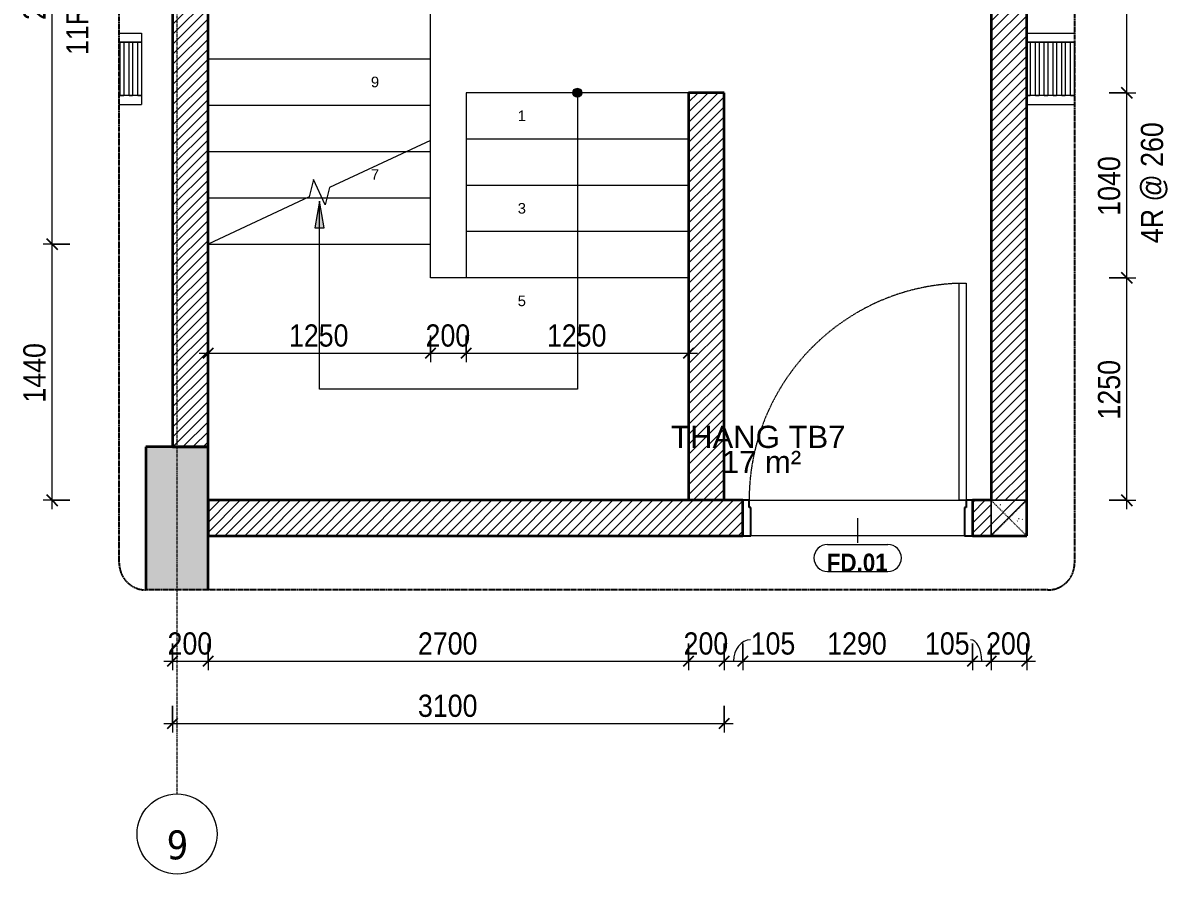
# Model space of a CAD drawing. Header units: millimetres. Extents: x 71580 to 117409, y -3700 to 46019.
# Drawn here: x 87259 to 93706, y 38137 to 42919 of the extents above; entities that cross this region are included whole.
import ezdxf

# ---------------------------------------------------------------- set-up
doc = ezdxf.new("R2010")
doc.units = ezdxf.units.MM
for name, pattern in [('Dash', [6, 3, -3]), ('Dash - Tight', [4.5, 3, -1.5]), ('Grid Line', [22.225, 12.7, -3.175, 3.175, -3.175]), ('Hidden', [7.14375, 4.7625, -2.38125]), ('Overhead', [3.96875, 2.38125, -1.5875])]:
    doc.linetypes.add(name, pattern=pattern)
for name, color, linetype, lineweight in [('0-3', 90, 'Continuous', 5), ('A-ANNO-DIMS', 211, 'Continuous', 9), ('A-ANNO-DIMS-50', 211, 'Continuous', 9), ('A-AREA-IDEN', 2, 'Continuous', 9), ('A-DETL-GENF-1', 92, 'Dash - Tight', 18), ('A-DETL-GENF-2', 92, 'Hidden', 25), ('A-DOOR', 31, 'Continuous', 18), ('A-DOOR-FRAM', 31, 'Continuous', 25), ('A-DOOR-IDEN', 31, 'Continuous', 9), ('A-FLOR', 192, 'Continuous', 18), ('A-FLOR-1', 250, 'Continuous', 18), ('A-WALL', 113, 'Continuous', 18), ('A-WALL-1', 113, 'Continuous', 35), ('A-WALL-PATT-1', 254, 'Continuous', 18), ('A-WALL-PATT-2', 111, 'Continuous', 18), ('L-SITE-WALL-1', 7, 'Continuous', 35), ('L-SITE-WALL-2', 250, 'Continuous', 18), ('M-EQPM', 50, 'Continuous', 18), ('S-COLS', 52, 'Continuous', 18), ('S-COLS-1', 9, 'Continuous', 5), ('S-COLS-2', 7, 'Continuous', 35), ('S-COLS-3', 250, 'Continuous', 18), ('S-COLS-4', 254, 'Continuous', 18), ('S-COLS-5', 52, 'Dash', 18), ('S-COLS-6', 52, 'Continuous', 35), ('S-COLS-HDLN', 52, 'Dash', 18), ('S-GRID-1', 1, 'Grid Line', 9), ('S-GRID-IDEN', 1, 'Continuous', 9), ('S-STRS', 31, 'Continuous', 18), ('S-STRS-ANNO', 31, 'Continuous', 18), ('S-STRS-MBND', 31, 'Overhead', 18), ('S-STRS-MBND-1', 31, 'Continuous', 18)]:
    doc.layers.add(name, color=color, linetype=linetype, lineweight=lineweight)
doc.styles.add('Arial', font='arial.ttf', dxfattribs={"height": 59.53})
doc.styles.add('Arial_2', font='arial.ttf', dxfattribs={"height": 125})
doc.styles.add('Arial_B', font='arialbd.ttf', dxfattribs={"width": 0.9, "height": 100})
doc.styles.add('Tahoma_B', font='tahomabd.ttf', dxfattribs={"height": 162.5})
doc.styles.add('UTM Avo', font='', dxfattribs={"width": 0.9, "height": 125})
doc.styles.get('UTM Avo').set_extended_font_data('UTM Avo')
doc.dimstyles.new('1_Dim_chi_tiet_2_5', dxfattribs={"dimscale": 304.8, "dimtxt": 124.912619, "dimasz": 0.19685, "dimexe": 0.164042, "dimexo": 0.0625, "dimgap": 0.016404, "dimtad": 1, "dimdec": 0, "dimrnd": 5, "dimzin": 0, "dimdsep": 46, "dimtxsty": 'UTM Avo', "dimblk1": 'OBLIQUE', "dimblk2": 'OBLIQUE', "dimsah": 1, "dimcen": 0.09, "dimdle": 0.164042, "dimazin": 0, "dimtfac": 1, "dimtdec": 4, "dimtix": 1, "dimtmove": 0, "dimatfit": 3, "dimfxl": 0.328084, "dimfxlon": 1, "dimtvp": 1, "dimtolj": 1, "dimtzin": 0, "dimarcsym": 2})
doc.dimstyles.new('1_Dim_chi_tiet_2_5_1', dxfattribs={"dimscale": 304.8, "dimtxt": 124.912619, "dimasz": 0.19685, "dimexe": 0.164042, "dimexo": 0.0625, "dimgap": 0.016404, "dimtad": 1, "dimdec": 0, "dimrnd": 5, "dimzin": 0, "dimdsep": 46, "dimtxsty": 'UTM Avo', "dimblk1": 'OBLIQUE', "dimblk2": 'OBLIQUE', "dimsah": 1, "dimcen": 0.09, "dimdle": 0.164042, "dimazin": 0, "dimtfac": 1, "dimtdec": 4, "dimtix": 1, "dimtmove": 1, "dimatfit": 3, "dimfxl": 0.328084, "dimfxlon": 1, "dimtvp": 1, "dimtolj": 1, "dimtzin": 0, "dimarcsym": 2})
pattern_1 = [(50, (0, 0), (364.3679, -31.8783), [38.1, -419.1]), (355, (0, 0), (-70.4859, 382.1133), [30.48, -335.28]), (100.451, (30.36, -2.66), (293.885, 350.2334), [32.38, -356.18]), (46.184, (0, 101.6), (542.1585, -84.0858), [57.15, -628.65]), (96.636, (45.2, 94.6), (474.805, 494.8554), [48.57, -534.27]), (351.184, (0, 101.6), (474.8102, 494.85), [45.72, -502.92]), (21, (50.8, 76.2), (303.2285, -204.5305), [38.1, -419.1]), (326, (50.8, 76.2), (123.6039, 368.376), [30.48, -335.28]), (71.451, (76.07, 59.16), (426.8341, 163.8427), [32.38, -356.18]), (37.5, (0, 0), (6.17665, 169.11015), [3.353, -327.863, 3.353, -337.007, -336.55]), (37.5, (0, 0), (6.17665, 169.11015), [-671.576, 3.353, -333.197]), (7.5, (0, 0), (133.63888, 200.3615), [3.353, -190.703, 3.353, -320.243, -128.27]), (7.5, (0, 0), (133.63888, 200.3615), [-517.652, 3.353, -124.917]), (327.5, (-113.28, 0), (271.18182, -11.45836), [3.353, -123.647, 3.353, -392.887, -525.78]), (327.5, (-113.28, 0), (271.18182, -11.45836), [-523.24, 3.353, -522.427]), (317.5, (-164.08, 0), (296.2585, 50.85285), [3.353, -161.747, 3.353, -259.791, -373.38]), (317.5, (-164.08, 0), (296.2585, 50.85285), [-428.244, 3.353, -370.027]), (45, (0, 0), (-125.7236, 125.7236), []), (45, (0, 190.5), (-125.7236, 125.7236), [])]
pattern_2 = [(45, (4572.864, 0), (-28.284271, 28.284271), [])]
pattern_3 = [(50, (4572.86, 0), (364.3679, -31.8783), [38.1, -419.1]), (355, (4572.86, 0), (-70.4859, 382.1133), [30.48, -335.28]), (100.451, (4603.23, -2.66), (293.885, 350.2334), [32.38, -356.18]), (46.184, (4572.86, 101.6), (542.1585, -84.0858), [57.15, -628.65]), (96.636, (4618.04, 94.6), (474.805, 494.8554), [48.57, -534.27]), (351.184, (4572.86, 101.6), (474.8102, 494.85), [45.72, -502.92]), (21, (4623.66, 76.2), (303.2285, -204.5305), [38.1, -419.1]), (326, (4623.66, 76.2), (123.6039, 368.376), [30.48, -335.28]), (71.451, (4648.93, 59.16), (426.8341, 163.8427), [32.38, -356.18]), (37.5, (4572.86, 0), (6.17665, 169.11015), [3.353, -327.863, 3.353, -337.007, -336.55]), (37.5, (4572.86, 0), (6.17665, 169.11015), [-671.576, 3.353, -333.197]), (7.5, (4572.86, 0), (133.63888, 200.3615), [3.353, -190.703, 3.353, -320.243, -128.27]), (7.5, (4572.86, 0), (133.63888, 200.3615), [-517.652, 3.353, -124.917]), (327.5, (4459.58, 0), (271.18182, -11.45836), [3.353, -123.647, 3.353, -392.887, -525.78]), (327.5, (4459.58, 0), (271.18182, -11.45836), [-523.24, 3.353, -522.427]), (317.5, (4408.78, 0), (296.2585, 50.85285), [3.353, -161.747, 3.353, -259.791, -373.38]), (317.5, (4408.78, 0), (296.2585, 50.85285), [-428.244, 3.353, -370.027]), (45, (4572.86, 0), (-125.7236, 125.7236), []), (45, (4572.86, 190.5), (-125.7236, 125.7236), [])]

# ---------------------------------------------------------------- blocks, each defined once
blk = doc.blocks.new('M_Concrete-Rectangular-Column2 - 200x300-811879-TKCS_THANG BỘ TB7 - MẶT BẰNG TẦNG HẦM')
at = {"layer": 'S-COLS-4'}
blk.add_hatch(color=256, dxfattribs=at).paths.add_polyline_path([(150, -100), (150, 100), (-150, 100), (-150, -100)])
at = {"layer": 'S-COLS-2'}
for p, q in [((150, 100), (-150, 100)), ((-150, 100), (-150, -100)), ((150, -100), (150, 100)), ((-150, -100), (150, -100))]:
    blk.add_line(p, q, dxfattribs=at)
blk = doc.blocks.new('NCV_TKTC_KET CAU_rvt-3-TKCS_THANG BỘ TB7 - MẶT BẰNG TẦNG HẦM')
at = {"layer": 'A-WALL-PATT-1'}
h = blk.add_hatch(dxfattribs=at)
h.set_pattern_fill('FP_2', color=256, style=0, pattern_type=2)
h.set_pattern_definition(pattern_1)
h.paths.add_polyline_path([(83377.6, 44236.9), (83377.6, 44536.9), (83227.6, 44536.9), (83227.6, 44236.9)])
h = blk.add_hatch(dxfattribs=at)
h.set_pattern_fill('FP_2', color=256, style=0, pattern_type=2)
h.set_pattern_definition(pattern_1)
h.paths.add_polyline_path([(83377.6, 44236.9), (83377.6, 44536.9), (83227.6, 44536.9), (83227.6, 44236.9)])
h = blk.add_hatch(dxfattribs=at)
h.set_pattern_fill('FP_2', color=256, style=0, pattern_type=2)
h.set_pattern_definition(pattern_1)
h.paths.add_polyline_path([(88596.7, 44236.9), (88596.7, 44536.9), (85277.6, 44536.9), (85277.6, 44336.9), (84977.6, 44336.9), (84977.6, 44536.9), (83727.6, 44536.9), (83727.6, 44236.9), (85903, 44236.9)])
h = blk.add_hatch(dxfattribs=at)
h.set_pattern_fill('FP_2', color=256, style=0, pattern_type=2)
h.set_pattern_definition(pattern_1)
h.paths.add_polyline_path([(88596.7, 44236.9), (88596.7, 44536.9), (85277.6, 44536.9), (85277.6, 44336.9), (84977.6, 44336.9), (84977.6, 44536.9), (83727.6, 44536.9), (83727.6, 44236.9), (85903, 44236.9)])
at = {"layer": 'S-COLS-1'}
for points in [[(83727.6, 43836.9), (83727.6, 44536.9), (83377.6, 44536.9), (83377.6, 43836.9)], [(83377.6, 39733.4), (83727.6, 39733.4), (83727.6, 40536.9), (83377.6, 40536.9), (83377.6, 39733.4)]]:
    blk.add_hatch(color=256, dxfattribs=at).paths.add_polyline_path(points)
at = {"layer": 'A-FLOR-1'}
blk.add_line((88596.7, 44538.6), (83227.6, 44538.6), dxfattribs=at)
at = {"layer": 'L-SITE-WALL-1'}
for p, q in [((83377.6, 44536.9), (83227.6, 44536.9)), ((84977.6, 44536.9), (83727.6, 44536.9)), ((88596.7, 44536.9), (85277.6, 44536.9)), ((83227.6, 44236.9), (83377.6, 44236.9)), ((83727.6, 44236.9), (88596.7, 44236.9))]:
    blk.add_line(p, q, dxfattribs=at)
at = {"layer": 'L-SITE-WALL-2'}
for p, q in [((83377.6, 44236.9), (83377.6, 44536.9)), ((83727.6, 44536.9), (83727.6, 44236.9))]:
    blk.add_line(p, q, dxfattribs=at)
at = {"layer": 'S-COLS-2'}
for p, q in [((83727.6, 44536.9), (83377.6, 44536.9)), ((83377.6, 44236.9), (83377.6, 43836.9)), ((83727.6, 43836.9), (83727.6, 44236.9)), ((83377.6, 43836.9), (83727.6, 43836.9)), ((83727.6, 40536.9), (83377.6, 40536.9)), ((83377.6, 40536.9), (83377.6, 39733.4)), ((83727.6, 39733.4), (83727.6, 40536.9))]:
    blk.add_line(p, q, dxfattribs=at)
at = {"layer": 'S-COLS-3'}
for p, q in [((83377.6, 44536.9), (83377.6, 44236.9)), ((83727.6, 44236.9), (83727.6, 44536.9))]:
    blk.add_line(p, q, dxfattribs=at)
blk.add_blockref('M_Concrete-Rectangular-Column2 - 200x300-811879-TKCS_THANG BỘ TB7 - MẶT BẰNG TẦNG HẦM', (85127.6, 44436.9), dxfattribs=at)
blk = doc.blocks.new('FD_01 - FD_01-1200x2200mm-1787917-TKCS_THANG BỘ TB7 - MẶT BẰNG TẦNG HẦM')
at = {"layer": 'A-DETL-GENF-1'}
for p, q in [((570, 100), (570, 1320)), ((570, 1320), (610, 1320)), ((610, 1320), (610, 100)), ((610, 100), (570, 100))]:
    blk.add_line(p, q, dxfattribs=at)
blk.add_arc((610, 100), 1220, 91.87889, 180, dxfattribs=at)
at = {"layer": 'A-DOOR-FRAM'}
for p, q in [((-610, 100), (-645, 100)), ((-645, 100), (-645, -100)), ((-610, 60), (-610, 100)), ((645, 100), (610, 100)), ((610, 100), (610, 60)), ((645, -100), (645, 100)), ((-600, 60), (-610, 60)), ((-600, -100), (-600, 60)), ((610, 60), (600, 60)), ((600, 60), (600, -100)), ((-645, -100), (-600, -100)), ((600, -100), (645, -100))]:
    blk.add_line(p, q, dxfattribs=at)
blk = doc.blocks.new('THOAT NUOC 300 - w300-4027652-TKCS_THANG BỘ TB7 - MẶT BẰNG TẦNG HẦM')
at = {"layer": 'M-EQPM'}
for p, q in [((2775, 200), (2900, 200)), ((2900, 200), (2900, 150)), ((2900, 150), (2775, 150)), ((2780.3, -150), (2780.3, 150)), ((2800.3, 150), (2780.3, 150)), ((2800.3, 150), (2800.3, -150)), ((2830.2, -150), (2830.2, 150)), ((2850.2, 150), (2830.2, 150)), ((2850.2, 150), (2850.2, -150)), ((2880, -150), (2880, 150)), ((2900, 150), (2880, 150)), ((2900, 150), (2900, -150)), ((2900, -150), (2775, -150)), ((2780.3, -150), (2800.3, -150)), ((2830.2, -150), (2850.2, -150)), ((2880, -150), (2900, -150)), ((2900, -150), (2900, -200)), ((2775, -200), (2900, -200))]:
    blk.add_line(p, q, dxfattribs=at)
blk = doc.blocks.new('THOAT NUOC 300 - w300-4026981-TKCS_THANG BỘ TB7 - MẶT BẰNG TẦNG HẦM')
at = {"layer": 'M-EQPM'}
for p, q in [((1612.5, 200), (1343.3, 200)), ((1343.3, 150), (1612.5, 150)), ((1346, -150), (1346, 150)), ((1366, 150), (1346, 150)), ((1366, 150), (1366, -150)), ((1395.3, -150), (1395.3, 150)), ((1415.3, 150), (1395.3, 150)), ((1415.3, 150), (1415.3, -150)), ((1444.6, -150), (1444.6, 150)), ((1464.6, 150), (1444.6, 150)), ((1464.6, 150), (1464.6, -150)), ((1493.9, -150), (1493.9, 150)), ((1513.9, 150), (1493.9, 150)), ((1513.9, 150), (1513.9, -150)), ((1543.2, -150), (1543.2, 150)), ((1563.2, 150), (1543.2, 150)), ((1563.2, 150), (1563.2, -150)), ((1592.5, -150), (1592.5, 150)), ((1612.5, 150), (1592.5, 150)), ((1343.3, -150), (1612.5, -150)), ((1346, -150), (1366, -150)), ((1395.3, -150), (1415.3, -150)), ((1444.6, -150), (1464.6, -150)), ((1493.9, -150), (1513.9, -150)), ((1543.2, -150), (1563.2, -150)), ((1592.5, -150), (1612.5, -150)), ((1612.5, -200), (1343.3, -200))]:
    blk.add_line(p, q, dxfattribs=at)
blk = doc.blocks.new('G1_SOF - BO TRU - 200x200-3845341-TKCS_THANG BỘ TB7 - MẶT BẰNG TẦNG HẦM')
at = {"layer": 'S-COLS-HDLN'}
for p, q in [((-100, 100), (100, -100)), ((100, 100), (-100, -100))]:
    blk.add_line(p, q, dxfattribs=at)
blk = doc.blocks.new('BORDER VIEW - BORDER VIEW-2470810-TKCS_THANG BỘ TB7 - MẶT BẰNG TẦNG HẦM')
at = {"layer": 'A-DETL-GENF-2'}
for p, q in [((150, 5065.1), (5219.1, 5065.1)), ((0, 150), (0, 4915.1)), ((5369.1, 4915.1), (5369.1, 150)), ((5219.1, 0), (150, 0))]:
    blk.add_line(p, q, dxfattribs=at)
for centre, start, end in [((150, 4915.1), 90, 180), ((5219.1, 4915.1), 360, 90), ((150, 150), 180, 270), ((5219.1, 150), 270, 0)]:
    blk.add_arc(centre, 150, start, end, dxfattribs=at)
blk = doc.blocks.new('Grid - M_Grid Head - Circle-353313-TKCS_THANG BỘ TB7 - MẶT BẰNG TẦNG HẦM')
at = {"layer": 'S-GRID-IDEN'}
blk.add_circle((0, 0), 4.5, dxfattribs=at)
blk = doc.blocks.new('DIMBLOCK19-TKCS_THANG BỘ TB7 - MẶT BẰNG TẦNG HẦM')
at = {"layer": 'A-ANNO-DIMS-50'}
for p, q in [((87523.6, 41676.9), (87373.6, 41676.9)), ((87423.6, 40186.9), (87423.6, 41676.9)), ((87423.6, 41676.9), (87523.6, 41676.9)), ((87523.6, 40236.9), (87373.6, 40236.9)), ((87423.6, 40236.9), (87523.6, 40236.9))]:
    blk.add_line(p, q, dxfattribs=at)
at = {"layer": 'A-ANNO-DIMS-50', "lineweight": 25}
for p, q in [((87423.6, 41676.9), (87393.6, 41706.9)), ((87423.6, 41676.9), (87453.6, 41646.9)), ((87423.6, 40236.9), (87393.6, 40266.9)), ((87423.6, 40236.9), (87453.6, 40206.9))]:
    blk.add_line(p, q, dxfattribs=at)
at = {"layer": 'A-ANNO-DIMS-50', "color": 0, "insert": (87261.2, 40785.8), "char_height": 125, "width": 410.824, "attachment_point": 1, "rotation": 90, "line_spacing_factor": 1.110334, "style": 'UTM Avo'}
blk.add_mtext('1440', dxfattribs=at)
blk = doc.blocks.new('_Oblique')
at = {"color": 0, "linetype": 'ByBlock', "lineweight": -2}
blk.add_line((-0.5, -0.5), (0.5, 0.5), dxfattribs=at)
blk = doc.blocks.new('DIMBLOCK20-TKCS_THANG BỘ TB7 - MẶT BẰNG TẦNG HẦM')
at = {"layer": 'A-ANNO-DIMS-50', "lineweight": 25}
for p, q in [((87423.6, 44536.9), (87393.6, 44566.9)), ((87423.6, 44536.9), (87453.6, 44506.9)), ((87423.6, 41676.9), (87393.6, 41706.9)), ((87423.6, 41676.9), (87453.6, 41646.9))]:
    blk.add_line(p, q, dxfattribs=at)
at = {"layer": 'A-ANNO-DIMS-50'}
for p, q in [((87423.6, 41676.9), (87423.6, 44586.9)), ((87323.6, 44536.9), (87473.6, 44536.9)), ((87423.6, 44536.9), (87323.6, 44536.9)), ((87523.6, 41676.9), (87373.6, 41676.9)), ((87423.6, 41676.9), (87523.6, 41676.9))]:
    blk.add_line(p, q, dxfattribs=at)
at = {"layer": 'A-ANNO-DIMS-50', "color": 0, "char_height": 125, "attachment_point": 1, "rotation": 90, "line_spacing_factor": 1.110334, "style": 'UTM Avo'}
for s, insert, width in [('11R @ 260', (87502.5, 42739.1), 882.716), ('2860', (87261.2, 42935.8), 410.824)]:
    blk.add_mtext(s, dxfattribs=dict(at, insert=insert, width=width))
blk = doc.blocks.new('DIMBLOCK21-TKCS_THANG BỘ TB7 - MẶT BẰNG TẦNG HẦM')
at = {"layer": 'A-ANNO-DIMS-50'}
for p, q in [((93363.2, 41486.9), (93513.2, 41486.9)), ((93463.2, 41486.9), (93363.2, 41486.9)), ((93463.2, 40186.9), (93463.2, 41486.9)), ((93363.2, 40236.9), (93513.2, 40236.9)), ((93463.2, 40236.9), (93363.2, 40236.9))]:
    blk.add_line(p, q, dxfattribs=at)
at = {"layer": 'A-ANNO-DIMS-50', "lineweight": 25}
for p, q in [((93463.2, 41486.9), (93433.2, 41516.9)), ((93463.2, 41486.9), (93493.2, 41456.9)), ((93463.2, 40236.9), (93433.2, 40266.9)), ((93463.2, 40236.9), (93493.2, 40206.9))]:
    blk.add_line(p, q, dxfattribs=at)
at = {"layer": 'A-ANNO-DIMS-50', "color": 0, "insert": (93300.8, 40690.8), "char_height": 125, "width": 410.824, "attachment_point": 1, "rotation": 90, "line_spacing_factor": 1.110334, "style": 'UTM Avo'}
blk.add_mtext('1250', dxfattribs=at)
blk = doc.blocks.new('DIMBLOCK22-TKCS_THANG BỘ TB7 - MẶT BẰNG TẦNG HẦM')
at = {"layer": 'A-ANNO-DIMS-50', "lineweight": 25}
for p, q in [((93463.2, 42526.9), (93433.2, 42556.9)), ((93463.2, 42526.9), (93493.2, 42496.9)), ((93463.2, 41486.9), (93433.2, 41516.9)), ((93463.2, 41486.9), (93493.2, 41456.9))]:
    blk.add_line(p, q, dxfattribs=at)
at = {"layer": 'A-ANNO-DIMS-50'}
for p, q in [((93363.2, 42526.9), (93513.2, 42526.9)), ((93463.2, 42526.9), (93363.2, 42526.9)), ((93463.2, 41486.9), (93463.2, 42526.9)), ((93363.2, 41486.9), (93513.2, 41486.9)), ((93463.2, 41486.9), (93363.2, 41486.9))]:
    blk.add_line(p, q, dxfattribs=at)
at = {"layer": 'A-ANNO-DIMS-50', "color": 0, "char_height": 125, "attachment_point": 1, "rotation": 90, "line_spacing_factor": 1.110334, "style": 'UTM Avo'}
for s, insert, width in [('4R @ 260', (93542.1, 41681.9), 780.01), ('1040', (93300.8, 41835.8), 410.824)]:
    blk.add_mtext(s, dxfattribs=dict(at, insert=insert, width=width))
blk = doc.blocks.new('DIMBLOCK23-TKCS_THANG BỘ TB7 - MẶT BẰNG TẦNG HẦM')
at = {"layer": 'A-ANNO-DIMS-50'}
for p, q in [((93363.2, 44236.9), (93513.2, 44236.9)), ((93463.2, 44236.9), (93363.2, 44236.9)), ((93463.2, 42526.9), (93463.2, 44236.9)), ((93363.2, 42526.9), (93513.2, 42526.9)), ((93463.2, 42526.9), (93363.2, 42526.9))]:
    blk.add_line(p, q, dxfattribs=at)
at = {"layer": 'A-ANNO-DIMS-50', "lineweight": 25}
for p, q in [((93463.2, 44236.9), (93433.2, 44266.9)), ((93463.2, 44236.9), (93493.2, 44206.9)), ((93463.2, 42526.9), (93433.2, 42556.9)), ((93463.2, 42526.9), (93493.2, 42496.9))]:
    blk.add_line(p, q, dxfattribs=at)
at = {"layer": 'A-ANNO-DIMS-50', "color": 0, "insert": (93300.8, 43210.8), "char_height": 125, "width": 410.824, "attachment_point": 1, "rotation": 90, "line_spacing_factor": 1.110334, "style": 'UTM Avo'}
blk.add_mtext('1710', dxfattribs=at)
blk = doc.blocks.new('DIMBLOCK25-TKCS_THANG BỘ TB7 - MẶT BẰNG TẦNG HẦM')
at = {"layer": 'A-ANNO-DIMS-50'}
for p, q in [((88300.4, 41163.3), (88300.4, 41013.3)), ((88300.4, 41063.3), (88300.4, 41163.3)), ((89550.4, 41163.3), (89550.4, 41013.3)), ((89550.4, 41063.3), (89550.4, 41163.3)), ((88250.4, 41063.3), (89550.4, 41063.3))]:
    blk.add_line(p, q, dxfattribs=at)
at = {"layer": 'A-ANNO-DIMS-50', "lineweight": 25}
for p, q in [((88300.4, 41063.3), (88330.4, 41093.3)), ((89550.4, 41063.3), (89580.4, 41093.3)), ((88300.4, 41063.3), (88270.4, 41033.3)), ((89550.4, 41063.3), (89520.4, 41033.3))]:
    blk.add_line(p, q, dxfattribs=at)
at = {"layer": 'A-ANNO-DIMS-50', "color": 0, "insert": (88754.3, 41225.7), "char_height": 125, "width": 410.824, "attachment_point": 1, "line_spacing_factor": 1.110334, "style": 'UTM Avo'}
blk.add_mtext('1250', dxfattribs=at)
blk = doc.blocks.new('DIMBLOCK26-TKCS_THANG BỘ TB7 - MẶT BẰNG TẦNG HẦM')
at = {"layer": 'A-ANNO-DIMS-50'}
for p, q in [((89550.4, 41163.3), (89550.4, 41013.3)), ((89550.4, 41063.3), (89550.4, 41163.3)), ((89750.5, 41163.3), (89750.5, 41013.3)), ((89750.5, 41063.3), (89750.5, 41163.3)), ((89550.4, 41063.3), (89750.5, 41063.3))]:
    blk.add_line(p, q, dxfattribs=at)
at = {"layer": 'A-ANNO-DIMS-50', "lineweight": 25}
for p, q in [((89550.4, 41063.3), (89580.4, 41093.3)), ((89750.5, 41063.3), (89780.5, 41093.3)), ((89550.4, 41063.3), (89520.4, 41033.3)), ((89750.5, 41063.3), (89720.5, 41033.3))]:
    blk.add_line(p, q, dxfattribs=at)
at = {"layer": 'A-ANNO-DIMS-50', "color": 0, "insert": (89522.1, 41225.7), "char_height": 125, "width": 308.118, "attachment_point": 1, "line_spacing_factor": 1.110334, "style": 'UTM Avo'}
blk.add_mtext('200', dxfattribs=at)
blk = doc.blocks.new('DIMBLOCK27-TKCS_THANG BỘ TB7 - MẶT BẰNG TẦNG HẦM')
at = {"layer": 'A-ANNO-DIMS-50'}
for p, q in [((89750.5, 41163.3), (89750.5, 41013.3)), ((89750.5, 41063.3), (89750.5, 41163.3)), ((91000.5, 41163.3), (91000.5, 41013.3)), ((91000.5, 41063.3), (91000.5, 41163.3)), ((89750.5, 41063.3), (91050.5, 41063.3))]:
    blk.add_line(p, q, dxfattribs=at)
at = {"layer": 'A-ANNO-DIMS-50', "lineweight": 25}
for p, q in [((89750.5, 41063.3), (89780.5, 41093.3)), ((91000.5, 41063.3), (91030.5, 41093.3)), ((89750.5, 41063.3), (89720.5, 41033.3)), ((91000.5, 41063.3), (90970.5, 41033.3))]:
    blk.add_line(p, q, dxfattribs=at)
at = {"layer": 'A-ANNO-DIMS-50', "color": 0, "insert": (90204.3, 41225.7), "char_height": 125, "width": 410.824, "attachment_point": 1, "line_spacing_factor": 1.110334, "style": 'UTM Avo'}
blk.add_mtext('1250', dxfattribs=at)
blk = doc.blocks.new('DIMBLOCK28-TKCS_THANG BỘ TB7 - MẶT BẰNG TẦNG HẦM')
at = {"layer": 'A-ANNO-DIMS-50'}
for p, q in [((88100.4, 39432.7), (88100.4, 39282.7)), ((88100.4, 39332.7), (88100.4, 39432.7)), ((88300.4, 39432.7), (88300.4, 39282.7)), ((88300.4, 39332.7), (88300.4, 39432.7)), ((88050.4, 39332.7), (88300.4, 39332.7))]:
    blk.add_line(p, q, dxfattribs=at)
at = {"layer": 'A-ANNO-DIMS-50', "lineweight": 25}
for p, q in [((88100.4, 39332.7), (88070.4, 39302.7)), ((88100.4, 39332.7), (88130.4, 39362.7)), ((88300.4, 39332.7), (88270.4, 39302.7)), ((88300.4, 39332.7), (88330.4, 39362.7))]:
    blk.add_line(p, q, dxfattribs=at)
at = {"layer": 'A-ANNO-DIMS-50', "color": 0, "insert": (88072, 39495.1), "char_height": 125, "width": 308.118, "attachment_point": 1, "line_spacing_factor": 1.110334, "style": 'UTM Avo'}
blk.add_mtext('200', dxfattribs=at)
blk = doc.blocks.new('DIMBLOCK29-TKCS_THANG BỘ TB7 - MẶT BẰNG TẦNG HẦM')
at = {"layer": 'A-ANNO-DIMS-50'}
for p, q in [((88300.4, 39432.7), (88300.4, 39282.7)), ((88300.4, 39332.7), (88300.4, 39432.7)), ((91000.5, 39432.7), (91000.5, 39282.7)), ((91000.5, 39332.7), (91000.5, 39432.7)), ((88300.4, 39332.7), (91000.5, 39332.7))]:
    blk.add_line(p, q, dxfattribs=at)
at = {"layer": 'A-ANNO-DIMS-50', "lineweight": 25}
for p, q in [((88300.4, 39332.7), (88270.4, 39302.7)), ((88300.4, 39332.7), (88330.4, 39362.7)), ((91000.5, 39332.7), (90970.5, 39302.7)), ((91000.5, 39332.7), (91030.5, 39362.7))]:
    blk.add_line(p, q, dxfattribs=at)
at = {"layer": 'A-ANNO-DIMS-50', "color": 0, "insert": (89479.3, 39495.1), "char_height": 125, "width": 410.824, "attachment_point": 1, "line_spacing_factor": 1.110334, "style": 'UTM Avo'}
blk.add_mtext('2700', dxfattribs=at)
blk = doc.blocks.new('DIMBLOCK30-TKCS_THANG BỘ TB7 - MẶT BẰNG TẦNG HẦM')
at = {"layer": 'A-ANNO-DIMS-50'}
for p, q in [((91000.5, 39432.7), (91000.5, 39282.7)), ((91000.5, 39332.7), (91000.5, 39432.7)), ((91200.5, 39432.7), (91200.5, 39282.7)), ((91200.5, 39332.7), (91200.5, 39432.7)), ((91000.5, 39332.7), (91200.5, 39332.7))]:
    blk.add_line(p, q, dxfattribs=at)
at = {"layer": 'A-ANNO-DIMS-50', "lineweight": 25}
for p, q in [((91000.5, 39332.7), (90970.5, 39302.7)), ((91000.5, 39332.7), (91030.5, 39362.7)), ((91200.5, 39332.7), (91170.5, 39302.7)), ((91200.5, 39332.7), (91230.5, 39362.7))]:
    blk.add_line(p, q, dxfattribs=at)
at = {"layer": 'A-ANNO-DIMS-50', "color": 0, "insert": (90972.1, 39495.1), "char_height": 125, "width": 308.118, "attachment_point": 1, "line_spacing_factor": 1.110334, "style": 'UTM Avo'}
blk.add_mtext('200', dxfattribs=at)
blk = doc.blocks.new('DIMBLOCK31-TKCS_THANG BỘ TB7 - MẶT BẰNG TẦNG HẦM')
at = {"layer": 'A-ANNO-DIMS-50'}
for p, q in [((91200.5, 39432.7), (91200.5, 39282.7)), ((91200.5, 39332.7), (91200.5, 39432.7)), ((91305.5, 39432.7), (91305.5, 39282.7)), ((91305.5, 39332.7), (91305.5, 39432.7)), ((91200.5, 39332.7), (91305.5, 39332.7))]:
    blk.add_line(p, q, dxfattribs=at)
at = {"layer": 'A-ANNO-DIMS-50', "lineweight": 25}
for p, q in [((91200.5, 39332.7), (91170.5, 39302.7)), ((91200.5, 39332.7), (91230.5, 39362.7)), ((91305.5, 39332.7), (91275.5, 39302.7)), ((91305.5, 39332.7), (91335.5, 39362.7))]:
    blk.add_line(p, q, dxfattribs=at)
at = {"layer": 'A-ANNO-DIMS-50'}
blk.add_ellipse((91349.1, 39332.7), major_axis=(0, 120.7), ratio=0.79635, start_param=0, end_param=1.570796, dxfattribs=at)
at = {"layer": 'A-ANNO-DIMS-50', "color": 0, "insert": (91349.1, 39495.1), "char_height": 125, "width": 308.118, "attachment_point": 1, "line_spacing_factor": 1.110334, "style": 'UTM Avo'}
blk.add_mtext('105', dxfattribs=at)
blk = doc.blocks.new('DIMBLOCK32-TKCS_THANG BỘ TB7 - MẶT BẰNG TẦNG HẦM')
at = {"layer": 'A-ANNO-DIMS-50'}
for p, q in [((91305.5, 39432.7), (91305.5, 39282.7)), ((91305.5, 39332.7), (91305.5, 39432.7)), ((92595.5, 39432.7), (92595.5, 39282.7)), ((92595.5, 39332.7), (92595.5, 39432.7)), ((91305.5, 39332.7), (92595.5, 39332.7))]:
    blk.add_line(p, q, dxfattribs=at)
at = {"layer": 'A-ANNO-DIMS-50', "lineweight": 25}
for p, q in [((91305.5, 39332.7), (91275.5, 39302.7)), ((91305.5, 39332.7), (91335.5, 39362.7)), ((92595.5, 39332.7), (92565.5, 39302.7)), ((92595.5, 39332.7), (92625.5, 39362.7))]:
    blk.add_line(p, q, dxfattribs=at)
at = {"layer": 'A-ANNO-DIMS-50', "color": 0, "insert": (91779.3, 39495.1), "char_height": 125, "width": 410.824, "attachment_point": 1, "line_spacing_factor": 1.110334, "style": 'UTM Avo'}
blk.add_mtext('1290', dxfattribs=at)
blk = doc.blocks.new('DIMBLOCK33-TKCS_THANG BỘ TB7 - MẶT BẰNG TẦNG HẦM')
at = {"layer": 'A-ANNO-DIMS-50'}
for p, q in [((92595.5, 39432.7), (92595.5, 39282.7)), ((92595.5, 39332.7), (92595.5, 39432.7)), ((92700.5, 39432.7), (92700.5, 39282.7)), ((92700.5, 39332.7), (92700.5, 39432.7)), ((92595.5, 39332.7), (92700.5, 39332.7))]:
    blk.add_line(p, q, dxfattribs=at)
at = {"layer": 'A-ANNO-DIMS-50', "lineweight": 25}
for p, q in [((92595.5, 39332.7), (92565.5, 39302.7)), ((92595.5, 39332.7), (92625.5, 39362.7)), ((92700.5, 39332.7), (92670.5, 39302.7)), ((92700.5, 39332.7), (92730.5, 39362.7))]:
    blk.add_line(p, q, dxfattribs=at)
at = {"layer": 'A-ANNO-DIMS-50'}
blk.add_ellipse((92585.3, 39332.7), major_axis=(0, 120.7), ratio=0.519445, start_param=4.712389, end_param=6.283185, dxfattribs=at)
at = {"layer": 'A-ANNO-DIMS-50', "color": 0, "insert": (92328.5, 39495.1), "char_height": 125, "width": 308.118, "attachment_point": 1, "line_spacing_factor": 1.110334, "style": 'UTM Avo'}
blk.add_mtext('105', dxfattribs=at)
blk = doc.blocks.new('DIMBLOCK34-TKCS_THANG BỘ TB7 - MẶT BẰNG TẦNG HẦM')
at = {"layer": 'A-ANNO-DIMS-50'}
for p, q in [((92700.5, 39432.7), (92700.5, 39282.7)), ((92700.5, 39332.7), (92700.5, 39432.7)), ((92900.5, 39432.7), (92900.5, 39282.7)), ((92900.5, 39332.7), (92900.5, 39432.7)), ((92700.5, 39332.7), (92950.5, 39332.7))]:
    blk.add_line(p, q, dxfattribs=at)
at = {"layer": 'A-ANNO-DIMS-50', "lineweight": 25}
for p, q in [((92700.5, 39332.7), (92670.5, 39302.7)), ((92700.5, 39332.7), (92730.5, 39362.7)), ((92900.5, 39332.7), (92870.5, 39302.7)), ((92900.5, 39332.7), (92930.5, 39362.7))]:
    blk.add_line(p, q, dxfattribs=at)
at = {"layer": 'A-ANNO-DIMS-50', "color": 0, "insert": (92672.1, 39495.1), "char_height": 125, "width": 308.118, "attachment_point": 1, "line_spacing_factor": 1.110334, "style": 'UTM Avo'}
blk.add_mtext('200', dxfattribs=at)
blk = doc.blocks.new('DIMBLOCK35-TKCS_THANG BỘ TB7 - MẶT BẰNG TẦNG HẦM')
at = {"layer": 'A-ANNO-DIMS-50'}
for p, q in [((88100.4, 39082.7), (88100.4, 38932.7)), ((88100.4, 38982.7), (88100.4, 39082.7)), ((91200.5, 39082.7), (91200.5, 38932.7)), ((91200.5, 38982.7), (91200.5, 39082.7)), ((88050.4, 38982.7), (91250.5, 38982.7))]:
    blk.add_line(p, q, dxfattribs=at)
at = {"layer": 'A-ANNO-DIMS-50', "lineweight": 25}
for p, q in [((88100.4, 38982.7), (88130.4, 39012.7)), ((91200.5, 38982.7), (91230.5, 39012.7)), ((88100.4, 38982.7), (88070.4, 38952.7)), ((91200.5, 38982.7), (91170.5, 38952.7))]:
    blk.add_line(p, q, dxfattribs=at)
at = {"layer": 'A-ANNO-DIMS-50', "color": 0, "insert": (89479.3, 39145.1), "char_height": 125, "width": 410.824, "attachment_point": 1, "line_spacing_factor": 1.110334, "style": 'UTM Avo'}
blk.add_mtext('3100', dxfattribs=at)
blk = doc.blocks.new('STN_Door Tag - STN_Door Tag-1788670-TKCS_THANG BỘ TB7 - MẶT BẰNG TẦNG HẦM')
at = {"layer": 'A-DOOR-IDEN'}
for p, q in [((-3.37, 1.49), (3.43, 1.49)), ((-3.37, -1.52), (3.43, -1.52))]:
    blk.add_line(p, q, dxfattribs=at)
for centre, start, end in [((-3.37, -0.01), 90, 270), ((3.43, -0.01), 270, 90)]:
    blk.add_arc(centre, 1.51, start, end, dxfattribs=at)

msp = doc.modelspace()

# ---------------------------------------------------------------- hatches: boundary and pattern name
at = {"layer": 'A-WALL-PATT-2'}
h = msp.add_hatch(dxfattribs=at)
h.set_pattern_fill('FP_1', color=256, style=0, pattern_type=2)
h.set_pattern_definition(pattern_2)
h.paths.add_polyline_path([(92900.5, 40236.9), (92900.5, 44237), (92700.5, 44237), (92700.5, 40236.9)])
h = msp.add_hatch(dxfattribs=at)
h.set_pattern_fill('FP_1', color=256, style=0, pattern_type=2)
h.set_pattern_definition(pattern_2)
h.paths.add_polyline_path([(88300.4, 40536.9), (88300.4, 43836.9), (88100.4, 43836.9), (88100.4, 40536.9)])
h = msp.add_hatch(dxfattribs=at)
h.set_pattern_fill('FP_1', color=256, style=0, pattern_type=2)
h.set_pattern_definition(pattern_2)
h.paths.add_polyline_path([(91200.5, 40236.9), (91200.5, 42526.9), (91000.5, 42526.9), (91000.5, 40236.9)])
h = msp.add_hatch(dxfattribs=at)
h.set_pattern_fill('FP_1', color=256, style=0, pattern_type=2)
h.set_pattern_definition(pattern_2)
h.paths.add_polyline_path([(88300.4, 40036.9), (91305.5, 40036.9), (91305.5, 40236.9), (88300.4, 40236.9)])
h.paths.add_polyline_path([(92595.5, 40036.9), (92700.5, 40036.9), (92700.5, 40236.9), (92595.5, 40236.9)])
at = {"layer": 'S-COLS-4'}
h = msp.add_hatch(dxfattribs=at)
h.set_pattern_fill('FP_2', color=256, style=0, pattern_type=2)
h.set_pattern_definition(pattern_3)
h.paths.add_polyline_path([(92900.5, 40036.9), (92900.5, 40236.9), (92700.5, 40236.9), (92700.5, 40036.9)])
h = msp.add_hatch(dxfattribs=at)
h.set_pattern_fill('FP_2', color=256, style=0, pattern_type=2)
h.set_pattern_definition(pattern_3)
h.paths.add_polyline_path([(92900.5, 40036.9), (92900.5, 40236.9), (92700.5, 40236.9), (92700.5, 40036.9)])
at = {"layer": 'S-STRS-ANNO'}
for points in [[(90375.5, 42501.9), (90393.2, 42509.3), (90400.5, 42526.9), (90393.2, 42544.6), (90375.5, 42551.9), (90357.8, 42544.6), (90350.5, 42526.9), (90357.8, 42509.3)], [(88951.9, 41768.4), (88925.4, 41918.4), (88899, 41768.4)]]:
    msp.add_hatch(color=256, dxfattribs=at).paths.add_polyline_path(points)
h = msp.add_hatch(color=256, dxfattribs=at)
edge = h.paths.add_edge_path()
edge.add_arc((90375.5, 42526.9), 25, 0, 360)

# ---------------------------------------------------------------- linework, layer by layer
at = {"layer": 'A-DOOR-IDEN'}
msp.add_line((91950.5, 40136.9), (91950.5, 39997.4), dxfattribs=at)
at = {"layer": 'A-FLOR'}
for p, q in [((87800.5, 42811.9), (87925.4, 42811.9)), ((87925.4, 42811.9), (87925.4, 42511.9)), ((92900.5, 42811.9), (93169.6, 42811.9)), ((87925.4, 42511.9), (87800.5, 42511.9)), ((93169.6, 42511.9), (92900.5, 42511.9)), ((91340.5, 40236.9), (92560.5, 40236.9)), ((92550.5, 40036.9), (91350.5, 40036.9))]:
    msp.add_line(p, q, dxfattribs=at)
at = {"layer": 'A-WALL'}
for p, q in [((92700.5, 40036.9), (92700.5, 40236.9)), ((92700.5, 40236.9), (92900.5, 40236.9))]:
    msp.add_line(p, q, dxfattribs=at)
at = {"layer": 'A-WALL-1'}
for p, q in [((92700.5, 44237), (92700.5, 40236.9)), ((92900.5, 40236.9), (92900.5, 44237)), ((88100.4, 43836.9), (88100.4, 40536.9)), ((88300.4, 40536.9), (88300.4, 43836.9)), ((91000.5, 42526.9), (91000.5, 40236.9)), ((91200.5, 42526.9), (91000.5, 42526.9)), ((91200.5, 40236.9), (91200.5, 42526.9)), ((88100.4, 40536.9), (88300.4, 40536.9)), ((91305.5, 40236.9), (88300.4, 40236.9)), ((88300.4, 40236.9), (88300.4, 40036.9)), ((91305.5, 40036.9), (91305.5, 40236.9)), ((92700.5, 40236.9), (92595.5, 40236.9)), ((92595.5, 40236.9), (92595.5, 40036.9)), ((88300.4, 40036.9), (91305.5, 40036.9)), ((92595.5, 40036.9), (92700.5, 40036.9))]:
    msp.add_line(p, q, dxfattribs=at)
at = {"layer": 'S-COLS'}
for p, q in [((92900.5, 40236.9), (92700.5, 40236.9)), ((92700.5, 40236.9), (92700.5, 40036.9))]:
    msp.add_line(p, q, dxfattribs=at)
at = {"layer": 'S-COLS-6'}
for p, q in [((92900.5, 40036.9), (92900.5, 40236.9)), ((92700.5, 40036.9), (92900.5, 40036.9))]:
    msp.add_line(p, q, dxfattribs=at)
at = {"layer": 'S-GRID-1'}
for p, q in [((88125.4, 39836.8), (88125.4, 44318.6)), ((88125.4, 38586.8), (88125.4, 39836.8))]:
    msp.add_line(p, q, dxfattribs=at)
at = {"layer": 'S-STRS'}
for p, q in [((91000.5, 42526.9), (89750.5, 42526.9)), ((89750.5, 42526.9), (89750.5, 42266.9)), ((89550.4, 42196.9), (89550.4, 42259.8)), ((89750.5, 42266.9), (89750.5, 42006.9)), ((91000.5, 42266.9), (89750.5, 42266.9)), ((89415.6, 42196.9), (89550.4, 42196.9)), ((89550.4, 41936.9), (89550.4, 42196.9)), ((89750.5, 42006.9), (89750.5, 41746.9)), ((91000.5, 42006.9), (89750.5, 42006.9)), ((88858, 41936.9), (88940.1, 41936.9)), ((88968, 41936.9), (89550.4, 41936.9)), ((89550.4, 41676.9), (89550.4, 41936.9)), ((89750.5, 41746.9), (89750.5, 41486.9)), ((91000.5, 41746.9), (89750.5, 41746.9)), ((88300.4, 41676.9), (89550.4, 41676.9)), ((89550.4, 41486.9), (89550.4, 41676.9)), ((89750.5, 41486.9), (89550.4, 41486.9)), ((91000.5, 41486.9), (89750.5, 41486.9))]:
    msp.add_line(p, q, dxfattribs=at)
at = {"layer": 'S-STRS-ANNO'}
for p, q in [((90375.5, 42551.9), (90357.8, 42544.6)), ((90393.2, 42544.6), (90375.5, 42551.9)), ((90357.8, 42544.6), (90350.5, 42526.9)), ((90350.5, 42526.9), (90357.8, 42509.3)), ((90357.8, 42509.3), (90375.5, 42501.9)), ((90375.5, 42526.9), (90375.5, 42266.9)), ((90375.5, 42501.9), (90393.2, 42509.3)), ((90400.5, 42526.9), (90393.2, 42544.6)), ((90393.2, 42509.3), (90400.5, 42526.9)), ((90375.5, 42266.9), (90375.5, 42006.9)), ((90375.5, 42006.9), (90375.5, 41746.9)), ((88925.4, 41918.4), (88899, 41768.4)), ((88925.4, 41676.9), (88925.4, 41918.4)), ((88951.9, 41768.4), (88925.4, 41918.4)), ((88899, 41768.4), (88951.9, 41768.4)), ((90375.5, 41746.9), (90375.5, 41486.9)), ((88925.4, 40861.9), (88925.4, 41676.9)), ((90375.5, 41486.9), (90375.5, 40861.9)), ((90375.5, 40861.9), (88925.4, 40861.9))]:
    msp.add_line(p, q, dxfattribs=at)
msp.add_circle((90375.5, 42526.9), 25, dxfattribs=at)
at = {"layer": 'S-STRS-MBND'}
for p, q in [((88300.4, 41727.3), (88300.4, 44536.9)), ((89550.4, 42259.8), (89550.4, 44536.9)), ((88300.4, 42716.9), (89550.4, 42716.9)), ((88300.4, 42456.9), (89550.4, 42456.9)), ((88300.4, 42196.9), (89415.6, 42196.9)), ((88300.4, 41936.9), (88858, 41936.9)), ((88940.1, 41936.9), (88968, 41936.9))]:
    msp.add_line(p, q, dxfattribs=at)
at = {"layer": 'S-STRS-MBND-1'}
for p, q in [((89550.4, 42259.8), (88982.1, 41994.8)), ((88892.4, 42039.2), (88868.8, 41942)), ((88958.4, 41897.6), (88892.4, 42039.2)), ((88982.1, 41994.8), (88958.4, 41897.6)), ((88868.8, 41942), (88300.4, 41676.9))]:
    msp.add_line(p, q, dxfattribs=at)

# ---------------------------------------------------------------- block references
at = {"layer": '0-3'}
msp.add_blockref('NCV_TKTC_KET CAU_rvt-3-TKCS_THANG BỘ TB7 - MẶT BẰNG TẦNG HẦM', (4572.9, 0), dxfattribs=at)
at = {"layer": 'A-DETL-GENF-1'}
msp.add_blockref('BORDER VIEW - BORDER VIEW-2470810-TKCS_THANG BỘ TB7 - MẶT BẰNG TẦNG HẦM', (87800.5, 39733.4), dxfattribs=at)
at = {"layer": 'A-DOOR'}
msp.add_blockref('FD_01 - FD_01-1200x2200mm-1787917-TKCS_THANG BỘ TB7 - MẶT BẰNG TẦNG HẦM', (91950.5, 40136.9), dxfattribs=at)
at = {"layer": 'A-DOOR-IDEN', "xscale": 49.99999999999998, "yscale": 49.99999999999998, "zscale": 49.99999999999998}
msp.add_blockref('STN_Door Tag - STN_Door Tag-1788670-TKCS_THANG BỘ TB7 - MẶT BẰNG TẦNG HẦM', (91949, 39913.4), dxfattribs=at)
at = {"layer": 'M-EQPM'}
msp.add_blockref('THOAT NUOC 300 - w300-4027652-TKCS_THANG BỘ TB7 - MẶT BẰNG TẦNG HẦM', (85025.4, 42661.9), dxfattribs=at)
at = {"layer": 'M-EQPM', "rotation": 180}
msp.add_blockref('THOAT NUOC 300 - w300-4026981-TKCS_THANG BỘ TB7 - MẶT BẰNG TẦNG HẦM', (94512.9, 42661.9), dxfattribs=at)
at = {"layer": 'S-COLS-5'}
msp.add_blockref('G1_SOF - BO TRU - 200x200-3845341-TKCS_THANG BỘ TB7 - MẶT BẰNG TẦNG HẦM', (92800.5, 40136.9), dxfattribs=at)
at = {"layer": 'S-GRID-IDEN', "xscale": 49.99999999999998, "yscale": 49.99999999999998, "zscale": 49.99999999999998}
msp.add_blockref('Grid - M_Grid Head - Circle-353313-TKCS_THANG BỘ TB7 - MẶT BẰNG TẦNG HẦM', (88125.4, 38361.8), dxfattribs=at)

# ---------------------------------------------------------------- texts
at = {"layer": 'A-AREA-IDEN', "char_height": 125, "line_spacing_factor": 0.936439, "style": 'Arial_2'}
for s, insert, width, attachment_point in [('\\pt2.5,5,7.5,10,12.5,15,17.5,20,22.5,25,27.5,30,32.5,35,37.5,40,42.5,45,47.5,50,52.5,55,57.5,60,62.5,65,67.5,70,72.5,75,77.5,80;THANG TB7', (91392, 40529.3), 985.5, 8), ('\\pt2.5,5,7.5,10,12.5,15,17.5,20,22.5,25,27.5,30,32.5,35,37.5,40,42.5,45,47.5,50,52.5,55,57.5,60,62.5,65,67.5,70,72.5,75,77.5,80;17 m²', (91409.9, 40452.4), 453, 5)]:
    msp.add_mtext(s, dxfattribs=dict(at, insert=insert, width=width, attachment_point=attachment_point))
at = {"layer": 'A-DOOR-IDEN', "insert": (91947.9, 39886.7), "char_height": 100, "width": 351.45, "attachment_point": 5, "line_spacing_factor": 0.936439, "style": 'Arial_B'}
msp.add_mtext('\\pt2.25,4.5,6.75,9,11.25,13.5,15.75,18,20.25,22.5,24.75,27,29.25,31.5,33.75,36,38.25,40.5,42.75,45,47.25,49.5,51.75,54,56.25,58.5,60.75,63,65.25,67.5,69.75,72;FD.01', dxfattribs=at)
at = {"layer": 'S-STRS-ANNO', "char_height": 59.5, "width": 54.943, "attachment_point": 1, "line_spacing_factor": 0.941778, "style": 'Arial'}
for s, insert in [('9', (89215, 42617.5)), ('1', (90040.1, 42427.5)), ('7', (89215, 42097.5)), ('3', (90040.1, 41907.5)), ('5', (90040.1, 41387.5))]:
    msp.add_mtext(s, dxfattribs=dict(at, insert=insert))

# ---------------------------------------------------------------- dimensions: what is measured, and where the dimension line sits
at = {"layer": 'A-ANNO-DIMS'}
for base, p1, p2, text, override, picture, middle in [((87423.6, 44536.9), (87523.6, 41676.9), (87323.6, 44536.9), '<>\\X11R @ 260', {"dimpost": '<>', "dimfxl": 2866.984479}, 'DIMBLOCK20-TKCS_THANG BỘ TB7 - MẶT BẰNG TẦNG HẦM', (87423.6, 43106.9)), ((93463.2, 42526.9), (93363.2, 41486.9), (93363.2, 42526.9), '<>\\X4R @ 260', {"dimpost": '<>', "dimfxl": 1040}, 'DIMBLOCK22-TKCS_THANG BỘ TB7 - MẶT BẰNG TẦNG HẦM', (93463.2, 42006.9))]:
    dim = msp.add_linear_dim(base=base, p1=p1, p2=p2, angle=90, text=text, dimstyle='1_Dim_chi_tiet_2_5', override=override, dxfattribs=at)
    dim.commit()
    dim.dimension.update_dxf_attribs({"geometry": picture, "text_midpoint": middle})
for base, p1, p2, override, picture, middle in [((93463.2, 44236.9), (93363.2, 42526.9), (93363.2, 44236.9), {"dimpost": '<>', "dimfxl": 1710}, 'DIMBLOCK23-TKCS_THANG BỘ TB7 - MẶT BẰNG TẦNG HẦM', (93393.5, 43381.9)), ((87423.6, 41676.9), (87523.6, 40236.9), (87523.6, 41676.9), {"dimpost": '<>', "dimfxl": 1440}, 'DIMBLOCK19-TKCS_THANG BỘ TB7 - MẶT BẰNG TẦNG HẦM', (87353.9, 40956.9)), ((93463.2, 41486.9), (93363.2, 40236.9), (93363.2, 41486.9), {"dimpost": '<>', "dimfxl": 1250}, 'DIMBLOCK21-TKCS_THANG BỘ TB7 - MẶT BẰNG TẦNG HẦM', (93393.5, 40861.9))]:
    dim = msp.add_linear_dim(base=base, p1=p1, p2=p2, angle=90, dimstyle='1_Dim_chi_tiet_2_5', override=override, dxfattribs=at)
    dim.commit()
    dim.dimension.update_dxf_attribs({"geometry": picture, "text_midpoint": middle})
for base, p1, p2, override, picture, middle in [((89550.4, 41063.3), (88300.4, 41163.3), (89550.4, 41163.3), {"dimpost": '<>', "dimfxl": 1250}, 'DIMBLOCK25-TKCS_THANG BỘ TB7 - MẶT BẰNG TẦNG HẦM', (88925.4, 41133)), ((89750.5, 41063.3), (89550.4, 41163.3), (89750.5, 41163.3), {"dimpost": '<>', "dimfxl": 200.049527}, 'DIMBLOCK26-TKCS_THANG BỘ TB7 - MẶT BẰNG TẦNG HẦM', (89650.5, 41133)), ((91000.5, 41063.3), (89750.5, 41163.3), (91000.5, 41163.3), {"dimpost": '<>', "dimfxl": 1250}, 'DIMBLOCK27-TKCS_THANG BỘ TB7 - MẶT BẰNG TẦNG HẦM', (90375.5, 41133)), ((88300.4, 39332.7), (88100.4, 39432.7), (88300.4, 39432.7), {"dimpost": '<>', "dimfxl": 200}, 'DIMBLOCK28-TKCS_THANG BỘ TB7 - MẶT BẰNG TẦNG HẦM', (88200.4, 39402.4)), ((91000.5, 39332.7), (88300.4, 39432.7), (91000.5, 39432.7), {"dimpost": '<>', "dimfxl": 2700.049527}, 'DIMBLOCK29-TKCS_THANG BỘ TB7 - MẶT BẰNG TẦNG HẦM', (89650.5, 39402.4)), ((91200.5, 39332.7), (91000.5, 39432.7), (91200.5, 39432.7), {"dimpost": '<>', "dimfxl": 200}, 'DIMBLOCK30-TKCS_THANG BỘ TB7 - MẶT BẰNG TẦNG HẦM', (91100.5, 39402.4)), ((92595.5, 39332.7), (91305.5, 39432.7), (92595.5, 39432.7), {"dimpost": '<>', "dimfxl": 1290}, 'DIMBLOCK32-TKCS_THANG BỘ TB7 - MẶT BẰNG TẦNG HẦM', (91950.5, 39402.4)), ((92900.5, 39332.7), (92700.5, 39432.7), (92900.5, 39432.7), {"dimpost": '<>', "dimfxl": 200}, 'DIMBLOCK34-TKCS_THANG BỘ TB7 - MẶT BẰNG TẦNG HẦM', (92800.5, 39402.4)), ((91200.5, 38982.7), (88100.4, 39082.7), (91200.5, 39082.7), {"dimpost": '<>', "dimfxl": 3100.049527}, 'DIMBLOCK35-TKCS_THANG BỘ TB7 - MẶT BẰNG TẦNG HẦM', (89650.5, 39052.4))]:
    dim = msp.add_linear_dim(base=base, p1=p1, p2=p2, dimstyle='1_Dim_chi_tiet_2_5', override=override, dxfattribs=at)
    dim.commit()
    dim.dimension.update_dxf_attribs({"geometry": picture, "text_midpoint": middle})
for base, p1, p2, picture, middle in [((91305.5, 39332.7), (91200.5, 39432.7), (91305.5, 39432.7), 'DIMBLOCK31-TKCS_THANG BỘ TB7 - MẶT BẰNG TẦNG HẦM', (91503.1, 39411.7)), ((92700.5, 39332.7), (92595.5, 39432.7), (92700.5, 39432.7), 'DIMBLOCK33-TKCS_THANG BỘ TB7 - MẶT BẰNG TẦNG HẦM', (92482.6, 39411.7))]:
    dim = msp.add_linear_dim(base=base, p1=p1, p2=p2, dimstyle='1_Dim_chi_tiet_2_5_1', override={"dimpost": '<>', "dimfxl": 105}, dxfattribs=at)
    dim.commit()
    dim.dimension.update_dxf_attribs({"geometry": picture, "text_midpoint": middle, "dimtype": 160})

# ---------------------------------------------------------------- next in the draw order: texts
at = {"layer": 'S-GRID-IDEN', "insert": (88127.8, 38299.4), "char_height": 162.5, "width": 145.5, "attachment_point": 5, "line_spacing_factor": 0.996129, "style": 'Tahoma_B', "bg_fill": 3, "box_fill_scale": 1.25, "bg_fill_color": 256, "bg_fill_true_color": 13158600, "bg_fill_transparency": 0}
msp.add_mtext('\\pt634.99962,1269.99925,1905.0005,2540.00013,3174.99975,3809.99937,4445.00062,5080.00025,5714.99987,6349.9995,6985.00075,7620.00037,8255,8889.99962,9524.99925,10160.0005,10795.00013,11429.99975,12064.99938,12700.00063,13335.00025,13969.99988,14604.9995,15240.00075,15875.00038,16510,17144.99963,17779.99925,18415.0005,19050.00013,19684.99975,20319.99938;9', dxfattribs=at)

doc.saveas('drawing.dxf')
